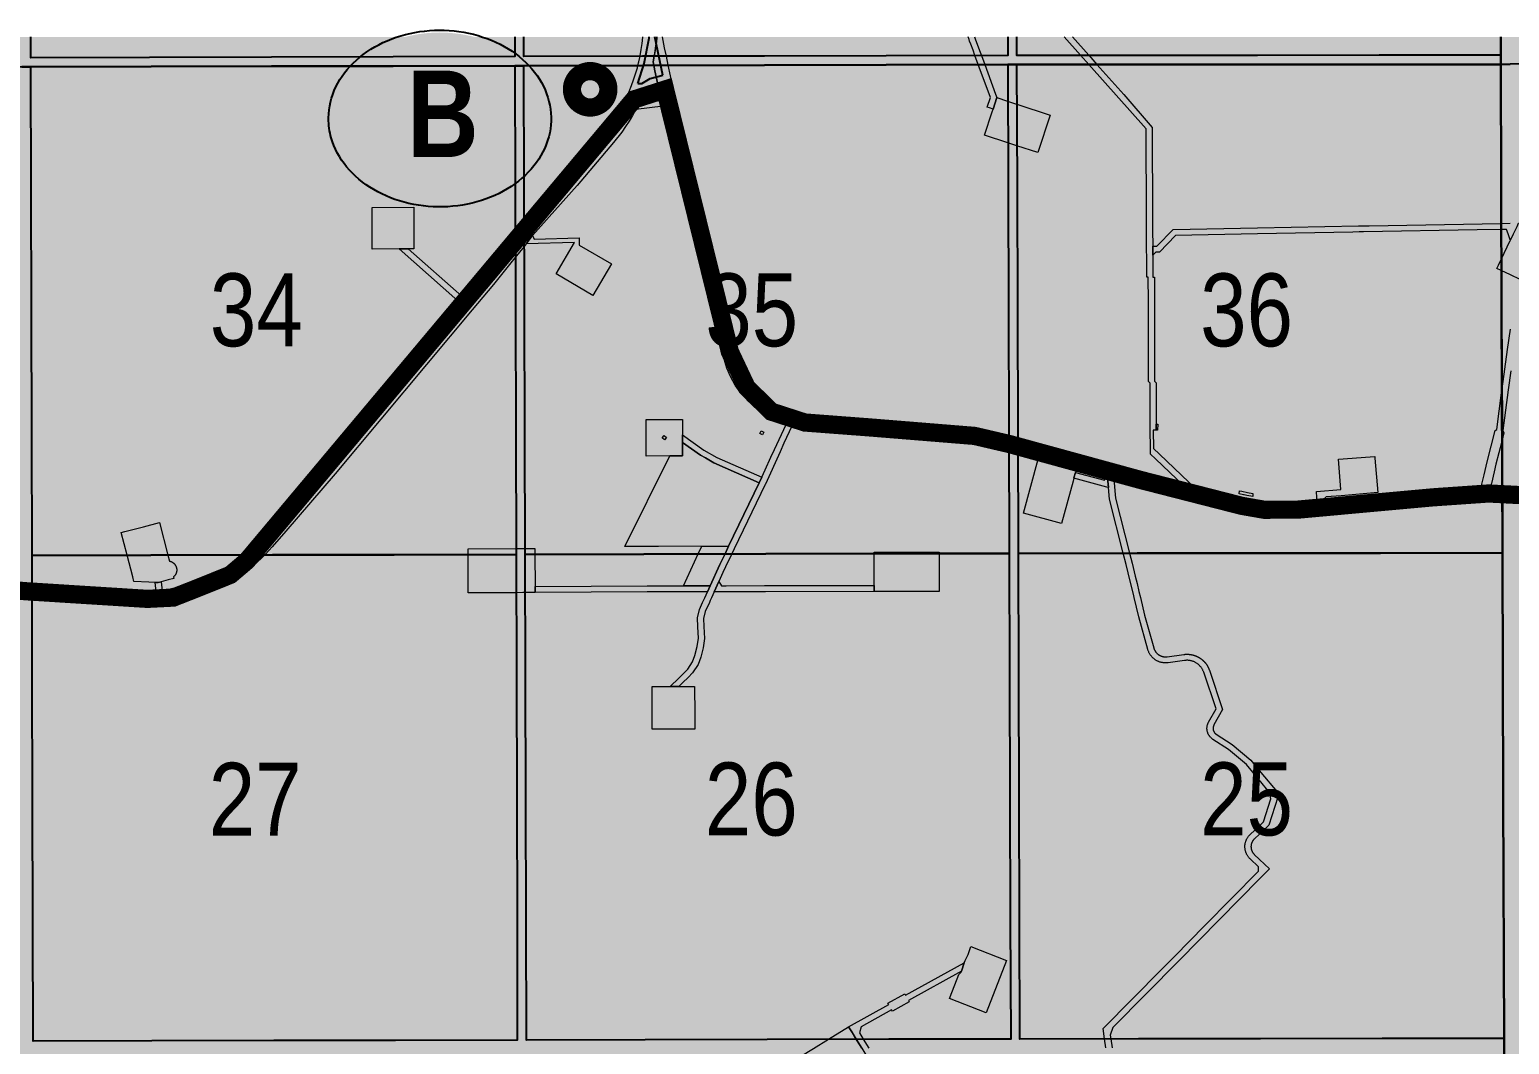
# Model space of a CAD drawing. Extents: x 351064 to 358960, y 6048061 to 6054858.
# Drawn here: x 353249.1 to 353411.6, y 6050973.1 to 6051084.5 of the extents above; entities that cross this region are included whole.
import ezdxf
from ezdxf.enums import TextEntityAlignment as Align

# ---------------------------------------------------------------- set-up
doc = ezdxf.new("R2010")
doc.units = 0
doc.header["$LTSCALE"] = 5
doc.linetypes.add('DASHED2', pattern=[9.525, 6.35, -3.175])
doc.layers.add('AS-ROUTEMAP', color=35, linetype='Continuous', lineweight=0)
for name, color, linetype in [('CG-NOTES', 7, 'Continuous'), ('RoadSeg', 57, 'DASHED2'), ('ROUTE-MAP-ROUTE', 90, 'Continuous'), ('Townships', 57, 'Continuous')]:
    doc.layers.add(name, color=color, linetype=linetype)
doc.layers.add('ROUTE-MAP-BACKGROUND-H', color=7, linetype='Continuous', true_color=0xf0ebff)
doc.layers.add('Sections', color=7, linetype='Continuous', true_color=0xa75418)
doc.styles.add('120', font='ARIALN.TTF', dxfattribs={"height": 13})
doc.styles.add('BOLD', font='ARIALNB.TTF')

# ---------------------------------------------------------------- blocks, each defined once
blk = doc.blocks.new('AA')
at = {"const_width": 4}
blk.add_lwpolyline([(-1, 0, 1), (1, 0, 1)], format="xyb", close=True, dxfattribs=at)
blk.add_circle((0, 0), 2)
blk = doc.blocks.new('Route_Letters')
h = blk.add_hatch(color=255)
h.dxf.hatch_style = 1
edge = h.paths.add_edge_path()
edge.add_ellipse((-0.12, 0.46), major_axis=(-11.97, 0), ratio=0.789318, start_angle=0, end_angle=360)
at = {"color": 5}
blk.add_open_spline([(-12.34, 0.46), (-12.34, -0.25), (-12.24, -0.97), (-11.72, -2.79), (-11.14, -3.88), (-9.56, -5.81), (-8.54, -6.66), (-6.22, -8.02), (-4.9, -8.54), (-2.12, -9.17), (-0.66, -9.3), (2.22, -9.13), (3.64, -8.84), (6.27, -7.89), (7.48, -7.22), (9.54, -5.6), (10.38, -4.64), (11.6, -2.54), (11.97, -1.4), (12.18, 0.91), (12.02, 2.08), (11.2, 4.3), (10.54, 5.35), (8.8, 7.2), (7.72, 7.99), (5.29, 9.24), (3.93, 9.68), (1.11, 10.18), (-0.35, 10.23), (-3.22, 9.91), (-4.61, 9.55), (-7.16, 8.47), (-8.32, 7.75), (-10.24, 6.02), (-11, 5.02), (-12.05, 2.86), (-12.32, 1.7), (-12.34, 0.52), (-12.34, 0.49), (-12.34, 0.46)], degree=3, knots=[0, 0, 0, 0, 0.219529, 0.219529, 0.575727, 0.575727, 0.931924, 0.931924, 1.288121, 1.288121, 1.644318, 1.644318, 2.000515, 2.000515, 2.356712, 2.356712, 2.712909, 2.712909, 3.069107, 3.069107, 3.425304, 3.425304, 3.781501, 3.781501, 4.137698, 4.137698, 4.493895, 4.493895, 4.850092, 4.850092, 5.20629, 5.20629, 5.562487, 5.562487, 5.918684, 5.918684, 6.274881, 6.274881, 6.283185, 6.283185, 6.283185, 6.283185], dxfattribs=at)
at = {"color": 14, "style": 'BOLD'}
blk.add_attdef('A', text='', height=9.5, dxfattribs=at).set_placement((0.22, 0.98), align=Align.MIDDLE)

msp = doc.modelspace()

# ---------------------------------------------------------------- hatches: boundary and pattern name
at = {"layer": 'ROUTE-MAP-BACKGROUND-H'}
h = msp.add_hatch(color=256, dxfattribs=at)
h.dxf.hatch_style = 1
h.paths.add_polyline_path([(352109.337, 6051083.716), (353736.796, 6051083.637), (353740.383, 6050432.833), (352105.91, 6050432.833)])

# ---------------------------------------------------------------- linework, layer by layer
at = {"layer": 'AS-ROUTEMAP', "flags": 128}
for points in [[(353248.385, 6051023.638), (353249.39, 6051023.577), (353259.757, 6051022.947), (353263.027, 6051022.8), (353263.368, 6051022.785), (353263.69, 6051022.867), (353267.201, 6051023.751), (353268.586, 6051024.3), (353269.05, 6051024.485), (353269.297, 6051024.582), (353269.808, 6051024.84), (353270.309, 6051025.115), (353270.801, 6051025.408), (353271.282, 6051025.717), (353271.752, 6051026.044), (353272.21, 6051026.386), (353272.656, 6051026.744), (353272.748, 6051026.824), (353273.089, 6051027.118), (353273.509, 6051027.507), (353274.307, 6051028.326), (353274.833, 6051028.93), (353275.774, 6051030.034), (353283.455, 6051039.034), (353295.742, 6051053.687), (353296.407, 6051054.482), (353296.793, 6051054.941), (353296.836, 6051054.992), (353298.891, 6051057.438), (353300.248, 6051059.07), (353300.454, 6051059.332), (353300.764, 6051059.725), (353302.032, 6051061.333), (353302.217, 6051061.572), (353302.426, 6051061.841), (353303.428, 6051063.132), (353303.678, 6051063.454), (353308.092, 6051068.355), (353312.08, 6051073.04), (353312.51, 6051073.573), (353312.92, 6051074.121), (353313.31, 6051074.684), (353313.68, 6051075.26), (353314.03, 6051075.848), (353314.358, 6051076.449), (353314.665, 6051077.061), (353314.949, 6051077.684), (353315.212, 6051078.316), (353315.451, 6051078.957), (353315.668, 6051079.607), (353315.862, 6051080.263), (353315.934, 6051080.546), (353316.032, 6051080.927), (353316.168, 6051081.552), (353316.178, 6051081.595), (353316.3, 6051082.269), (353316.399, 6051082.946), (353316.473, 6051083.627), (353316.475, 6051083.657)], [(353318.002, 6051083.657), (353317.987, 6051083.487), (353317.962, 6051083.198), (353317.958, 6051083.164), (353317.954, 6051083.13), (353317.902, 6051082.714), (353317.867, 6051082.435), (353317.86, 6051082.391), (353317.708, 6051081.555), (353317.594, 6051080.924), (353317.67, 6051080.55), (353317.792, 6051079.948), (353318.003, 6051078.957), (353318.704, 6051076.077), (353315.681, 6051075.691), (353315.33, 6051075.052), (353314.956, 6051074.426), (353314.561, 6051073.813), (353314.145, 6051073.215), (353313.25, 6051072.063), (353309.24, 6051067.359), (353304.363, 6051061.853), (353304.188, 6051061.63), (353304.001, 6051061.391), (353303.654, 6051060.947), (353303.435, 6051060.675), (353302.432, 6051059.427), (353300.072, 6051056.489), (353297.733, 6051053.692), (353282.689, 6051035.706), (353277.262, 6051029.423), (353275.78, 6051027.707), (353275.463, 6051027.34), (353275.037, 6051026.882), (353274.983, 6051026.829), (353274.595, 6051026.441), (353274.138, 6051026.015), (353273.666, 6051025.606), (353273.18, 6051025.214), (353272.68, 6051024.839), (353272.167, 6051024.483), (353271.642, 6051024.145), (353271.105, 6051023.825), (353269.999, 6051023.245), (353269.611, 6051023.073), (353269.154, 6051022.871)], [(353411.648, 6051032.732), (353410.771, 6051032.753), (353409.454, 6051032.784), (353404.714, 6051032.493), (353397.294, 6051031.806), (353387.743, 6051031.033), (353385.852, 6051030.973), (353384.083, 6051031.074), (353384.044, 6051031.08), (353382.463, 6051031.316), (353382.442, 6051031.319), (353381.961, 6051031.44), (353376.574, 6051032.8), (353371.333, 6051034.221), (353370.313, 6051034.497), (353369.423, 6051034.738), (353368.153, 6051035.082), (353367.637, 6051035.222), (353367.463, 6051035.269), (353367.292, 6051035.315), (353367.246, 6051035.328), (353364.041, 6051036.195), (353363.92, 6051036.228), (353360.891, 6051037.048), (353359.858, 6051037.319), (353357.627, 6051037.905), (353356.62, 6051038.169), (353355.906, 6051038.357), (353353.591, 6051038.854), (353351.71, 6051039.124), (353334.898, 6051040.526), (353333.759, 6051040.729), (353333.267, 6051040.817), (353333.137, 6051040.84), (353332.824, 6051040.938), (353332.182, 6051041.139), (353331.88, 6051041.233), (353330.58, 6051041.83), (353329.878, 6051042.265), (353329.433, 6051042.54), (353328.703, 6051043.14), (353328.039, 6051043.686), (353327.153, 6051044.666), (353326.596, 6051045.45), (353326.078, 6051046.397), (353325.703, 6051047.305), (353325.236, 6051048.817), (353324.044, 6051053.75), (353322.169, 6051061.51), (353322.087, 6051061.848), (353322.05, 6051062.008), (353320.878, 6051067.019), (353319.746, 6051071.725), (353318.704, 6051076.077), (353318.003, 6051078.957), (353317.792, 6051079.948), (353317.67, 6051080.55), (353317.594, 6051080.924), (353317.721, 6051081.556), (353317.741, 6051081.655), (353317.86, 6051082.391), (353317.867, 6051082.434), (353317.902, 6051082.714), (353317.954, 6051083.13), (353317.958, 6051083.164), (353317.962, 6051083.198), (353317.987, 6051083.487), (353318.002, 6051083.657)], [(353318.572, 6051083.657), (353318.825, 6051082.445), (353319.011, 6051081.558), (353319.222, 6051080.553), (353319.467, 6051079.388), (353321.227, 6051072.082), (353322.36, 6051067.37), (353323.569, 6051062.201), (353323.609, 6051062.036), (353323.73, 6051061.537), (353325.611, 6051053.754), (353326.707, 6051049.217), (353327.145, 6051047.802), (353327.452, 6051047.061), (353327.891, 6051046.271), (353328.348, 6051045.616), (353329.094, 6051044.792), (353329.872, 6051044.151), (353330.321, 6051043.782), (353331.302, 6051043.176), (353332.428, 6051042.658), (353333.5, 6051042.323), (353333.534, 6051042.317), (353334.026, 6051042.229), (353335.095, 6051042.039), (353351.881, 6051040.638), (353353.859, 6051040.355), (353356.259, 6051039.839), (353356.616, 6051039.746), (353357.622, 6051039.482), (353361.284, 6051038.52), (353367.123, 6051036.938), (353367.814, 6051036.751), (353370.521, 6051036.02), (353371.411, 6051035.779), (353371.734, 6051035.692), (353375.58, 6051034.659), (353375.722, 6051034.621), (353375.929, 6051034.565), (353376.253, 6051034.478), (353376.391, 6051034.441), (353376.916, 6051034.306), (353381.934, 6051033.017), (353382.436, 6051032.888), (353382.663, 6051032.83), (353383.396, 6051032.718), (353384.039, 6051032.621), (353384.24, 6051032.592), (353384.386, 6051032.583)], [(353355.322, 6051077.007), (353354.904, 6051075.741), (353354.524, 6051075.867), (353354.271, 6051075.95), (353354.616, 6051076.996), (353353.283, 6051080.631), (353352.915, 6051081.635), (353352.712, 6051082.189), (353352.466, 6051082.862), (353352.342, 6051083.198), (353352.281, 6051083.366), (353352.174, 6051083.655)], [(353352.884, 6051083.655), (353352.997, 6051083.349), (353353.181, 6051082.845), (353353.428, 6051082.172), (353353.624, 6051081.637), (353353.993, 6051080.632), (353355.184, 6051077.383), (353355.322, 6051077.007)], [(353372.44, 6051059.698), (353372.45, 6051057.3), (353372.616, 6051057.301), (353372.626, 6051053.834), (353372.644, 6051047.769), (353372.646, 6051047.103), (353372.648, 6051046.437), (353372.649, 6051045.937), (353372.65, 6051045.878), (353372.817, 6051045.71), (353372.817, 6051045.337), (353372.816, 6051044.63), (353372.815, 6051043.688), (353372.814, 6051042.747), (353372.812, 6051041.174), (353372.811, 6051040.841), (353372.811, 6051040.508), (353372.483, 6051040.502), (353372.515, 6051038.501), (353373.192, 6051037.856), (353376.413, 6051034.786), (353376.916, 6051034.306), (353376.391, 6051034.441), (353376.253, 6051034.478), (353375.929, 6051034.565), (353375.722, 6051034.621), (353375.58, 6051034.659), (353375.076, 6051035.139), (353372.757, 6051037.349), (353372.192, 6051037.888), (353372.19, 6051037.968), (353372.184, 6051038.356), (353372.145, 6051040.74), (353372.148, 6051043.324), (353372.148, 6051043.358), (353372.148, 6051043.413), (353372.149, 6051044.354), (353372.151, 6051045.296), (353372.151, 6051045.67), (353371.983, 6051045.838), (353371.983, 6051045.934), (353371.982, 6051046.434), (353371.98, 6051047.101), (353371.978, 6051047.767), (353371.963, 6051053.834), (353371.961, 6051054.608), (353371.95, 6051057.298), (353371.783, 6051057.297), (353371.762, 6051062.487), (353371.76, 6051062.987), (353371.757, 6051063.653), (353371.716, 6051073.56), (353365.412, 6051080.643), (353364.518, 6051081.648), (353362.732, 6051083.655)], [(353363.624, 6051083.655), (353365.41, 6051081.649), (353366.304, 6051080.644), (353369.251, 6051077.333), (353372.382, 6051073.723), (353372.423, 6051063.665), (353372.426, 6051062.999), (353372.428, 6051062.499), (353372.436, 6051060.695), (353372.439, 6051060.029), (353372.44, 6051059.698)], [(353411.683, 6051061.408), (353411.458, 6051062.039), (353411.281, 6051062.533), (353410.674, 6051062.521), (353408.04, 6051062.472), (353395.589, 6051062.264), (353395.486, 6051062.262), (353395.089, 6051062.255), (353394.39, 6051062.242), (353383.948, 6051062.046), (353374.955, 6051061.877), (353373.178, 6051060.032), (353372.77, 6051060.03), (353372.44, 6051059.698), (353372.439, 6051060.029), (353372.436, 6051060.695), (353372.894, 6051060.697), (353374.669, 6051062.541), (353383.946, 6051062.714), (353395.034, 6051062.921), (353395.535, 6051062.931), (353396.204, 6051062.942), (353410.672, 6051063.191), (353411.677, 6051063.208)], [(353411.73, 6051047.028), (353411.445, 6051044.933), (353410.865, 6051040.472), (353410.993, 6051040.228), (353410.75, 6051039.273), (353410.113, 6051036.779), (353409.919, 6051035.945), (353409.614, 6051034.638), (353409.598, 6051034.57), (353409.537, 6051034.307), (353408.499, 6051034.245), (353408.579, 6051034.591), (353408.811, 6051035.59), (353409.143, 6051037.021), (353410.025, 6051040.475), (353410.206, 6051040.575), (353410.732, 6051044.619), (353410.785, 6051045.029), (353411.375, 6051049.363), (353411.715, 6051051.6)], [(353367.304, 6050972.718), (353367.157, 6050973.723), (353366.992, 6050974.85), (353373.445, 6050981.346), (353374.871, 6050982.781), (353378.138, 6050986.095), (353384.063, 6050992.103), (353384.057, 6050992.583), (353383.123, 6050993.468), (353383.077, 6050993.514), (353383.033, 6050993.561), (353382.991, 6050993.609), (353382.95, 6050993.659), (353382.911, 6050993.711), (353382.874, 6050993.764), (353382.838, 6050993.818), (353382.805, 6050993.873), (353382.774, 6050993.929), (353382.744, 6050993.987), (353382.717, 6050994.045), (353382.692, 6050994.104), (353382.668, 6050994.165), (353382.647, 6050994.226), (353382.628, 6050994.287), (353382.612, 6050994.35), (353382.597, 6050994.412), (353382.585, 6050994.476), (353382.574, 6050994.54), (353382.567, 6050994.604), (353382.561, 6050994.668), (353382.557, 6050994.732), (353382.556, 6050994.797), (353382.557, 6050994.861), (353382.561, 6050994.926), (353382.566, 6050994.99), (353382.574, 6050995.054), (353382.584, 6050995.118), (353382.597, 6050995.181), (353382.611, 6050995.244), (353382.628, 6050995.306), (353382.647, 6050995.368), (353382.668, 6050995.429), (353382.691, 6050995.489), (353382.716, 6050995.549), (353382.744, 6050995.607), (353382.773, 6050995.665), (353382.804, 6050995.721), (353382.838, 6050995.776), (353382.873, 6050995.83), (353382.91, 6050995.883), (353382.949, 6050995.935), (353382.99, 6050995.985), (353383.032, 6050996.033), (353383.122, 6050996.126), (353384.149, 6050997.1), (353384.584, 6050997.514), (353385.406, 6051000.053), (353385.374, 6051000.219), (353385.273, 6051000.746), (353384.134, 6051002.115), (353382.725, 6051003.808), (353380.755, 6051005.478), (353379.048, 6051006.572), (353379.007, 6051006.599), (353378.966, 6051006.629), (353378.926, 6051006.66), (353378.887, 6051006.692), (353378.849, 6051006.725), (353378.813, 6051006.76), (353378.778, 6051006.796), (353378.744, 6051006.834), (353378.711, 6051006.872), (353378.68, 6051006.912), (353378.651, 6051006.952), (353378.622, 6051006.994), (353378.595, 6051007.037), (353378.57, 6051007.08), (353378.546, 6051007.125), (353378.524, 6051007.17), (353378.504, 6051007.216), (353378.485, 6051007.263), (353378.468, 6051007.31), (353378.452, 6051007.358), (353378.438, 6051007.407), (353378.426, 6051007.456), (353378.416, 6051007.505), (353378.407, 6051007.555), (353378.4, 6051007.604), (353378.395, 6051007.655), (353378.391, 6051007.705), (353378.39, 6051007.755), (353378.39, 6051007.806), (353378.392, 6051007.856), (353378.395, 6051007.906), (353378.401, 6051007.956), (353378.408, 6051008.006), (353378.417, 6051008.056), (353378.428, 6051008.105), (353378.44, 6051008.154), (353378.454, 6051008.202), (353378.47, 6051008.25), (353378.488, 6051008.297), (353378.507, 6051008.344), (353378.528, 6051008.39), (353378.574, 6051008.479), (353379.384, 6051009.915), (353378.029, 6051013.939), (353378.006, 6051014.003), (353377.98, 6051014.067), (353377.953, 6051014.129), (353377.923, 6051014.191), (353377.891, 6051014.252), (353377.857, 6051014.311), (353377.821, 6051014.369), (353377.783, 6051014.426), (353377.743, 6051014.481), (353377.701, 6051014.535), (353377.657, 6051014.587), (353377.612, 6051014.638), (353377.564, 6051014.687), (353377.515, 6051014.735), (353377.464, 6051014.78), (353377.411, 6051014.824), (353377.357, 6051014.866), (353377.302, 6051014.906), (353377.245, 6051014.944), (353377.187, 6051014.98), (353377.128, 6051015.014), (353377.067, 6051015.046), (353377.005, 6051015.075), (353376.943, 6051015.103), (353376.879, 6051015.128), (353376.815, 6051015.151), (353376.75, 6051015.171), (353376.684, 6051015.189), (353376.617, 6051015.205), (353376.55, 6051015.219), (353376.483, 6051015.23), (353376.415, 6051015.239), (353376.347, 6051015.245), (353376.279, 6051015.249), (353376.21, 6051015.25), (353376.142, 6051015.249), (353376.074, 6051015.246), (353375.938, 6051015.232), (353374.131, 6051014.98), (353374.061, 6051014.972), (353373.99, 6051014.966), (353373.919, 6051014.962), (353373.848, 6051014.961), (353373.777, 6051014.962), (353373.707, 6051014.966), (353373.636, 6051014.973), (353373.566, 6051014.981), (353373.495, 6051014.993), (353373.426, 6051015.006), (353373.357, 6051015.023), (353373.288, 6051015.041), (353373.22, 6051015.062), (353373.153, 6051015.085), (353373.087, 6051015.111), (353373.022, 6051015.139), (353372.958, 6051015.169), (353372.895, 6051015.202), (353372.833, 6051015.236), (353372.772, 6051015.273), (353372.713, 6051015.312), (353372.655, 6051015.353), (353372.598, 6051015.396), (353372.543, 6051015.441), (353372.49, 6051015.488), (353372.438, 6051015.537), (353372.388, 6051015.587), (353372.34, 6051015.639), (353372.294, 6051015.693), (353372.25, 6051015.748), (353372.207, 6051015.805), (353372.167, 6051015.864), (353372.129, 6051015.924), (353372.093, 6051015.985), (353372.059, 6051016.047), (353372.027, 6051016.11), (353371.997, 6051016.175), (353371.97, 6051016.24), (353371.945, 6051016.307), (353371.902, 6051016.442), (353370.9, 6051020.037), (353370.398, 6051022.128), (353370.355, 6051022.308), (353370.237, 6051022.794), (353369.959, 6051023.946), (353369.526, 6051025.758), (353369.206, 6051027.018), (353367.707, 6051032.921), (353367.574, 6051034.204), (353367.5, 6051034.913), (353367.463, 6051035.269), (353367.637, 6051035.222), (353368.153, 6051035.082), (353368.19, 6051034.727), (353368.322, 6051033.453), (353368.365, 6051033.038), (353369.893, 6051027.019), (353370.173, 6051025.917), (353370.521, 6051024.47), (353370.715, 6051023.66), (353370.921, 6051022.797), (353371.083, 6051022.131), (353371.545, 6051020.204), (353372.545, 6051016.619), (353372.553, 6051016.593), (353372.559, 6051016.573), (353372.568, 6051016.548), (353372.575, 6051016.529), (353372.584, 6051016.504), (353372.591, 6051016.484), (353372.601, 6051016.46), (353372.609, 6051016.44), (353372.619, 6051016.416), (353372.629, 6051016.397), (353372.641, 6051016.374), (353372.651, 6051016.355), (353372.663, 6051016.332), (353372.673, 6051016.313), (353372.686, 6051016.291), (353372.698, 6051016.272), (353372.711, 6051016.251), (353372.723, 6051016.231), (353372.737, 6051016.211), (353372.75, 6051016.193), (353372.765, 6051016.173), (353372.779, 6051016.156), (353372.794, 6051016.136), (353372.808, 6051016.119), (353372.824, 6051016.099), (353372.839, 6051016.082), (353372.856, 6051016.062), (353372.871, 6051016.047), (353372.888, 6051016.03), (353372.905, 6051016.014), (353372.922, 6051015.997), (353372.939, 6051015.982), (353372.957, 6051015.965), (353372.975, 6051015.95), (353372.993, 6051015.934), (353373.013, 6051015.918), (353373.03, 6051015.905), (353373.049, 6051015.891), (353373.069, 6051015.877), (353373.088, 6051015.864), (353373.108, 6051015.851), (353373.128, 6051015.838), (353373.148, 6051015.826), (353373.168, 6051015.813), (353373.189, 6051015.801), (353373.208, 6051015.79), (353373.225, 6051015.782), (353373.236, 6051015.776), (353373.25, 6051015.769), (353373.267, 6051015.761), (353373.278, 6051015.756), (353373.293, 6051015.749), (353373.31, 6051015.741), (353373.321, 6051015.737), (353373.337, 6051015.73), (353373.354, 6051015.723), (353373.365, 6051015.719), (353373.381, 6051015.712), (353373.398, 6051015.706), (353373.41, 6051015.702), (353373.425, 6051015.697), (353373.443, 6051015.691), (353373.455, 6051015.688), (353373.471, 6051015.683), (353373.489, 6051015.678), (353373.5, 6051015.675), (353373.516, 6051015.671), (353373.534, 6051015.666), (353373.546, 6051015.663), (353373.563, 6051015.659), (353373.581, 6051015.655), (353373.592, 6051015.653), (353373.609, 6051015.65), (353373.627, 6051015.647), (353373.639, 6051015.645), (353373.656, 6051015.643), (353373.674, 6051015.64), (353373.686, 6051015.639), (353373.703, 6051015.637), (353373.721, 6051015.635), (353373.733, 6051015.634), (353373.744, 6051015.633), (353373.755, 6051015.632), (353373.768, 6051015.631), (353373.78, 6051015.63), (353373.792, 6051015.629), (353373.803, 6051015.629), (353373.822, 6051015.628), (353373.822, 6051015.628), (353373.839, 6051015.628), (353373.85, 6051015.628), (353373.863, 6051015.628), (353373.874, 6051015.629), (353373.886, 6051015.629), (353373.898, 6051015.629), (353373.91, 6051015.63), (353373.922, 6051015.631), (353373.934, 6051015.631), (353373.945, 6051015.632), (353373.957, 6051015.633), (353373.969, 6051015.634), (353373.981, 6051015.635), (353373.992, 6051015.636), (353374.004, 6051015.637), (353374.016, 6051015.638), (353374.028, 6051015.639), (353374.04, 6051015.64), (353375.846, 6051015.892), (353375.868, 6051015.894), (353375.89, 6051015.897), (353375.913, 6051015.899), (353375.936, 6051015.902), (353375.958, 6051015.903), (353375.98, 6051015.905), (353376.003, 6051015.907), (353376.027, 6051015.909), (353376.048, 6051015.91), (353376.07, 6051015.912), (353376.093, 6051015.913), (353376.118, 6051015.914), (353376.138, 6051015.915), (353376.161, 6051015.915), (353376.183, 6051015.916), (353376.208, 6051015.917), (353376.228, 6051015.916), (353376.251, 6051015.915), (353376.273, 6051015.915), (353376.3, 6051015.914), (353376.318, 6051015.913), (353376.341, 6051015.911), (353376.364, 6051015.91), (353376.391, 6051015.908), (353376.409, 6051015.907), (353376.431, 6051015.905), (353376.454, 6051015.903), (353376.476, 6051015.901), (353376.493, 6051015.899), (353376.521, 6051015.896), (353376.543, 6051015.894), (353376.564, 6051015.891), (353376.584, 6051015.888), (353376.61, 6051015.884), (353376.632, 6051015.88), (353376.655, 6051015.876), (353376.673, 6051015.872), (353376.699, 6051015.867), (353376.721, 6051015.863), (353376.743, 6051015.858), (353376.763, 6051015.854), (353376.787, 6051015.848), (353376.809, 6051015.843), (353376.831, 6051015.838), (353376.851, 6051015.833), (353376.875, 6051015.827), (353376.897, 6051015.822), (353376.917, 6051015.816), (353376.939, 6051015.81), (353376.962, 6051015.802), (353376.983, 6051015.795), (353377.005, 6051015.788), (353377.026, 6051015.781), (353377.047, 6051015.774), (353377.069, 6051015.766), (353377.09, 6051015.759), (353377.112, 6051015.751), (353377.132, 6051015.743), (353377.153, 6051015.735), (353377.174, 6051015.727), (353377.197, 6051015.718), (353377.216, 6051015.71), (353377.237, 6051015.701), (353377.256, 6051015.693), (353377.28, 6051015.682), (353377.299, 6051015.673), (353377.319, 6051015.663), (353377.339, 6051015.653), (353377.363, 6051015.642), (353377.38, 6051015.633), (353377.4, 6051015.622), (353377.42, 6051015.612), (353377.443, 6051015.6), (353377.459, 6051015.59), (353377.479, 6051015.58), (353377.499, 6051015.569), (353377.523, 6051015.555), (353377.538, 6051015.546), (353377.557, 6051015.535), (353377.574, 6051015.525), (353377.595, 6051015.511), (353377.61, 6051015.501), (353377.633, 6051015.485), (353377.652, 6051015.473), (353377.67, 6051015.46), (353377.685, 6051015.45), (353377.707, 6051015.434), (353377.726, 6051015.421), (353377.744, 6051015.407), (353377.759, 6051015.396), (353377.78, 6051015.381), (353377.798, 6051015.367), (353377.816, 6051015.353), (353377.831, 6051015.341), (353377.853, 6051015.324), (353377.868, 6051015.311), (353377.885, 6051015.296), (353377.901, 6051015.282), (353377.919, 6051015.266), (353377.936, 6051015.251), (353377.953, 6051015.235), (353377.969, 6051015.221), (353377.986, 6051015.204), (353378.002, 6051015.189), (353378.018, 6051015.173), (353378.034, 6051015.158), (353378.05, 6051015.142), (353378.066, 6051015.126), (353378.082, 6051015.11), (353378.098, 6051015.093), (353378.114, 6051015.076), (353378.128, 6051015.06), (353378.143, 6051015.043), (353378.159, 6051015.025), (353378.172, 6051015.009), (353378.187, 6051014.991), (353378.201, 6051014.974), (353378.217, 6051014.954), (353378.23, 6051014.939), (353378.244, 6051014.921), (353378.257, 6051014.903), (353378.273, 6051014.883), (353378.285, 6051014.868), (353378.298, 6051014.85), (353378.312, 6051014.831), (353378.327, 6051014.81), (353378.339, 6051014.794), (353378.35, 6051014.776), (353378.363, 6051014.757), (353378.378, 6051014.734), (353378.387, 6051014.719), (353378.399, 6051014.7), (353378.411, 6051014.68), (353378.423, 6051014.661), (353378.432, 6051014.646), (353378.446, 6051014.622), (353378.457, 6051014.603), (353378.468, 6051014.583), (353378.477, 6051014.567), (353378.49, 6051014.544), (353378.5, 6051014.524), (353378.511, 6051014.504), (353378.521, 6051014.487), (353378.531, 6051014.464), (353378.541, 6051014.443), (353378.55, 6051014.423), (353378.559, 6051014.405), (353378.569, 6051014.381), (353378.578, 6051014.361), (353378.586, 6051014.34), (353378.595, 6051014.321), (353378.604, 6051014.298), (353378.612, 6051014.277), (353378.62, 6051014.256), (353378.628, 6051014.235), (353378.636, 6051014.214), (353378.644, 6051014.193), (353378.652, 6051014.172), (353378.66, 6051014.152), (353380.11, 6051009.847), (353379.153, 6051008.15), (353379.142, 6051008.128), (353379.131, 6051008.106), (353379.12, 6051008.081), (353379.109, 6051008.056), (353379.1, 6051008.032), (353379.09, 6051008), (353379.083, 6051007.976), (353379.077, 6051007.953), (353379.072, 6051007.928), (353379.067, 6051007.904), (353379.063, 6051007.875), (353379.06, 6051007.847), (353379.058, 6051007.817), (353379.056, 6051007.787), (353379.057, 6051007.762), (353379.058, 6051007.735), (353379.06, 6051007.709), (353379.062, 6051007.683), (353379.066, 6051007.656), (353379.07, 6051007.632), (353379.076, 6051007.607), (353379.082, 6051007.581), (353379.09, 6051007.554), (353379.097, 6051007.529), (353379.105, 6051007.507), (353379.116, 6051007.482), (353379.127, 6051007.457), (353379.142, 6051007.425), (353379.152, 6051007.405), (353379.166, 6051007.383), (353379.179, 6051007.362), (353379.194, 6051007.339), (353379.21, 6051007.317), (353379.219, 6051007.304), (353379.229, 6051007.292), (353379.247, 6051007.272), (353379.263, 6051007.254), (353379.28, 6051007.237), (353379.301, 6051007.215), (353379.319, 6051007.199), (353379.34, 6051007.183), (353379.361, 6051007.166), (353379.378, 6051007.154), (353379.389, 6051007.146), (353379.406, 6051007.134), (353381.152, 6051006.016), (353383.2, 6051004.279), (353384.13, 6051003.161), (353386.277, 6051000.58), (353386.161, 6051000.22), (353385.166, 6050997.147), (353384.152, 6050996.184), (353383.595, 6050995.656), (353383.578, 6050995.639), (353383.565, 6050995.626), (353383.549, 6050995.609), (353383.537, 6050995.596), (353383.522, 6050995.579), (353383.509, 6050995.565), (353383.495, 6050995.549), (353383.483, 6050995.534), (353383.471, 6050995.52), (353383.46, 6050995.506), (353383.451, 6050995.492), (353383.436, 6050995.472), (353383.427, 6050995.459), (353383.413, 6050995.437), (353383.405, 6050995.424), (353383.394, 6050995.407), (353383.386, 6050995.394), (353383.373, 6050995.372), (353383.365, 6050995.358), (353383.354, 6050995.336), (353383.347, 6050995.322), (353383.336, 6050995.299), (353383.329, 6050995.284), (353383.319, 6050995.262), (353383.313, 6050995.247), (353383.304, 6050995.224), (353383.297, 6050995.208), (353383.287, 6050995.18), (353383.277, 6050995.147), (353383.272, 6050995.13), (353383.265, 6050995.108), (353383.261, 6050995.09), (353383.255, 6050995.068), (353383.251, 6050995.05), (353383.246, 6050995.029), (353383.242, 6050995.01), (353383.239, 6050994.99), (353383.236, 6050994.97), (353383.233, 6050994.948), (353383.231, 6050994.929), (353383.229, 6050994.907), (353383.227, 6050994.888), (353383.226, 6050994.867), (353383.224, 6050994.847), (353383.224, 6050994.826), (353383.223, 6050994.803), (353383.224, 6050994.766), (353383.225, 6050994.744), (353383.226, 6050994.723), (353383.228, 6050994.704), (353383.229, 6050994.682), (353383.231, 6050994.663), (353383.234, 6050994.641), (353383.238, 6050994.614), (353383.243, 6050994.582), (353383.248, 6050994.56), (353383.252, 6050994.542), (353383.257, 6050994.52), (353383.261, 6050994.503), (353383.267, 6050994.48), (353383.272, 6050994.463), (353383.282, 6050994.43), (353383.292, 6050994.402), (353383.298, 6050994.386), (353383.307, 6050994.363), (353383.313, 6050994.348), (353383.323, 6050994.325), (353383.329, 6050994.31), (353383.34, 6050994.288), (353383.347, 6050994.273), (353383.357, 6050994.251), (353383.365, 6050994.237), (353383.382, 6050994.208), (353383.396, 6050994.184), (353383.405, 6050994.171), (353383.418, 6050994.15), (353383.427, 6050994.136), (353383.441, 6050994.116), (353383.451, 6050994.102), (353383.463, 6050994.085), (353383.476, 6050994.07), (353383.491, 6050994.051), (353383.502, 6050994.038), (353383.518, 6050994.02), (353383.529, 6050994.007), (353383.545, 6050993.99), (353383.559, 6050993.975), (353383.574, 6050993.96), (353383.584, 6050993.949), (353384.161, 6050993.403), (353385.257, 6050992.365), (353384.167, 6050991.26), (353375.345, 6050982.312), (353368.052, 6050974.971), (353367.772, 6050974.122), (353367.83, 6050973.724), (353367.978, 6050972.718)], [(353384.386, 6051032.583), (353385.872, 6051032.499), (353387.657, 6051032.554), (353390.494, 6051032.777), (353391.147, 6051032.83), (353397.161, 6051033.324), (353397.174, 6051033.325), (353404.597, 6051034.013), (353408.499, 6051034.245), (353409.537, 6051034.307), (353410.766, 6051034.278), (353411.771, 6051034.254)], [(353269.154, 6051022.871), (353267.96, 6051022.384), (353263.528, 6051021.253), (353262.212, 6051021.317), (353259.75, 6051021.437), (353255.026, 6051021.743), (353249.394, 6051022.06), (353248.388, 6051022.116)], [(353340.502, 6050972.672), (353340.009, 6050973.473), (353339.884, 6050973.676), (353339.661, 6050974.039), (353339.647, 6050974.061), (353339.398, 6050974.466), (353339.048, 6050975.034), (353343.457, 6050977.477), (353343.377, 6050977.623), (353345.232, 6050978.651), (353345.313, 6050978.505), (353351.737, 6050982.064), (353351.726, 6050982.044), (353351.441, 6050981.138), (353351.441, 6050981.138), (353345.636, 6050977.922), (353345.717, 6050977.777), (353343.861, 6050976.749), (353343.78, 6050976.894), (353340.419, 6050975.032), (353340.243, 6050974.364), (353340.666, 6050973.678), (353341.284, 6050972.674)]]:
    msp.add_lwpolyline(points, dxfattribs=at)
for points in [[(353361.175, 6051075.073), (353359.816, 6051070.96), (353357.528, 6051071.716), (353356.522, 6051072.049), (353353.963, 6051072.894), (353354.799, 6051075.425), (353354.904, 6051075.741), (353355.322, 6051077.007), (353356.509, 6051076.615), (353357.055, 6051076.434), (353357.372, 6051076.33), (353357.515, 6051076.282), (353361.175, 6051075.073)], [(353291.325, 6051060.524), (353291.325, 6051060.391), (353290.973, 6051060.39), (353290.72, 6051060.39), (353290.679, 6051060.389), (353289.706, 6051060.387), (353286.759, 6051060.381), (353286.749, 6051064.948), (353291.316, 6051064.958), (353291.325, 6051060.524)], [(353415.316, 6051058.209), (353413.824, 6051056.528), (353411.696, 6051057.55), (353410.689, 6051058.033), (353410.22, 6051058.258), (353410.393, 6051058.619), (353410.685, 6051059.227), (353411.683, 6051061.308), (353411.702, 6051061.347), (353412.039, 6051062.049), (353412.28, 6051062.552), (353412.428, 6051062.859), (353412.603, 6051063.224), (353412.818, 6051063.228), (353413.485, 6051063.239), (353417.273, 6051063.305), (353415.316, 6051058.209)], [(353304.472, 6051061.638), (353304.555, 6051061.474), (353309.462, 6051061.619), (353309.463, 6051061.552), (353309.471, 6051061.285), (353309.485, 6051060.807), (353313.008, 6051058.753), (353310.992, 6051055.298), (353306.961, 6051057.649), (353308.976, 6051061.104), (353303.654, 6051060.947), (353304.001, 6051061.391), (353304.188, 6051061.63), (353304.363, 6051061.853), (353304.472, 6051061.638)], [(353296.836, 6051054.992), (353296.407, 6051054.482), (353296.16, 6051054.7), (353289.706, 6051060.387), (353290.679, 6051060.389), (353290.72, 6051060.39), (353296.588, 6051055.211), (353296.836, 6051054.992)], [(353319.438, 6051037.677), (353316.839, 6051037.669), (353316.827, 6051041.668), (353320.826, 6051041.68), (353320.831, 6051039.979), (353320.832, 6051039.569), (353320.834, 6051039.16), (353320.838, 6051037.681), (353319.438, 6051037.677)], [(353320.414, 6051012.368), (353319.449, 6051012.365), (353320.402, 6051013.28), (353320.964, 6051013.821), (353321.405, 6051014.285), (353321.928, 6051015.09), (353322.19, 6051015.786), (353322.434, 6051016.749), (353322.564, 6051017.69), (353322.511, 6051018.925), (353322.456, 6051019.897), (353322.68, 6051020.818), (353323.033, 6051021.597), (353323.257, 6051022.095), (353323.564, 6051022.764), (353323.867, 6051023.432), (353324.933, 6051025.774), (353325.489, 6051026.939), (353325.884, 6051027.769), (353329.243, 6051034.729), (353329.313, 6051034.874), (353329.522, 6051035.334), (353329.894, 6051036.152), (353330.529, 6051037.547), (353330.918, 6051038.401), (353332.182, 6051041.139), (353332.824, 6051040.938), (353331.961, 6051039.069), (353331.524, 6051038.124), (353329.915, 6051034.588), (353329.899, 6051034.554), (353326.485, 6051027.48), (353326.228, 6051026.941), (353325.537, 6051025.493), (353325.264, 6051024.892), (353324.81, 6051023.895), (353324.297, 6051022.766), (353323.993, 6051022.099), (353323.863, 6051021.813), (353323.766, 6051021.599), (353323.313, 6051020.599), (353323.127, 6051019.836), (353323.177, 6051018.958), (353323.233, 6051017.659), (353323.089, 6051016.622), (353322.827, 6051015.586), (353322.527, 6051014.788), (353321.93, 6051013.87), (353321.436, 6051013.351), (353320.864, 6051012.8), (353320.414, 6051012.368)], [(353372.979, 6051040.511), (353372.811, 6051040.508), (353372.811, 6051040.841), (353372.812, 6051041.174), (353372.98, 6051041.177), (353372.979, 6051040.511)], [(353329.243, 6051034.729), (353325.884, 6051027.769), (353318.193, 6051027.75), (353314.494, 6051027.741), (353319.438, 6051037.677), (353320.838, 6051037.681), (353320.834, 6051039.16), (353322.806, 6051037.763), (353323.328, 6051037.464), (353324.275, 6051036.92), (353329.243, 6051034.729)], [(353318.797, 6051039.909), (353319.056, 6051039.7), (353318.847, 6051039.44), (353318.587, 6051039.65), (353318.797, 6051039.909)], [(353329.522, 6051035.334), (353329.313, 6051034.874), (353329.243, 6051034.729), (353324.275, 6051036.92), (353323.328, 6051037.464), (353322.806, 6051037.763), (353320.834, 6051039.16), (353320.832, 6051039.569), (353320.831, 6051039.979), (353323.165, 6051038.325), (353324.576, 6051037.516), (353329.522, 6051035.334)], [(353329.522, 6051035.334), (353329.313, 6051034.874), (353329.243, 6051034.729), (353324.275, 6051036.92), (353323.328, 6051037.464), (353322.806, 6051037.763), (353320.834, 6051039.16), (353320.832, 6051039.569), (353320.831, 6051039.979), (353323.165, 6051038.325), (353324.576, 6051037.516), (353329.522, 6051035.334)], [(353329.456, 6051040.439), (353329.758, 6051040.299), (353329.617, 6051039.996), (353329.315, 6051040.137), (353329.456, 6051040.439)], [(353363.693, 6051034.909), (353362.429, 6051030.246), (353358.248, 6051031.379), (353359.858, 6051037.319), (353360.891, 6051037.048), (353363.92, 6051036.228), (353364.041, 6051036.195), (353363.954, 6051035.872), (353363.788, 6051035.263), (353363.78, 6051035.231), (353363.693, 6051034.909)], [(353391.147, 6051032.83), (353390.494, 6051032.777), (353390.467, 6051033.111), (353390.413, 6051033.772), (353393.096, 6051033.99), (353392.827, 6051037.307), (353396.309, 6051037.593), (353396.803, 6051037.629), (353396.814, 6051037.434), (353397.131, 6051033.648), (353393.14, 6051033.316), (353391.462, 6051033.19), (353391.147, 6051032.83)], [(353363.954, 6051035.872), (353367.159, 6051035.006), (353367.246, 6051035.328), (353367.292, 6051035.315), (353367.463, 6051035.269), (353367.5, 6051034.913), (353367.57, 6051034.238), (353367.574, 6051034.204), (353367.403, 6051034.25), (353363.78, 6051035.231), (353363.788, 6051035.263), (353363.954, 6051035.872)], [(353383.444, 6051033.553), (353383.425, 6051033.219), (353382.762, 6051033.319), (353382.471, 6051033.393), (353382.413, 6051033.408), (353381.942, 6051033.526), (353381.969, 6051033.863), (353382.223, 6051033.8), (353382.828, 6051033.646), (353383.444, 6051033.553)], [(353263.588, 6051023.875), (353263.262, 6051023.791), (353262.925, 6051023.805), (353262.253, 6051023.835), (353260.602, 6051023.908), (353260.471, 6051024.414), (353259.854, 6051026.795), (353259.211, 6051029.281), (353259.598, 6051029.382), (353261.636, 6051029.909), (353263.405, 6051030.367), (353264.326, 6051026.805), (353264.497, 6051026.143), (353264.532, 6051026.136), (353264.566, 6051026.127), (353264.599, 6051026.117), (353264.633, 6051026.106), (353264.666, 6051026.094), (353264.698, 6051026.081), (353264.73, 6051026.067), (353264.761, 6051026.051), (353264.792, 6051026.035), (353264.823, 6051026.017), (353264.852, 6051025.998), (353264.881, 6051025.978), (353264.91, 6051025.958), (353264.937, 6051025.936), (353264.964, 6051025.913), (353264.99, 6051025.89), (353265.015, 6051025.865), (353265.039, 6051025.84), (353265.062, 6051025.814), (353265.085, 6051025.787), (353265.106, 6051025.759), (353265.127, 6051025.73), (353265.146, 6051025.701), (353265.164, 6051025.671), (353265.182, 6051025.641), (353265.198, 6051025.61), (353265.213, 6051025.578), (353265.227, 6051025.546), (353265.24, 6051025.513), (353265.252, 6051025.48), (353265.262, 6051025.447), (353265.272, 6051025.413), (353265.28, 6051025.379), (353265.287, 6051025.344), (353265.293, 6051025.31), (353265.297, 6051025.275), (353265.301, 6051025.24), (353265.303, 6051025.205), (353265.304, 6051025.17), (353265.303, 6051025.135), (353265.302, 6051025.1), (353265.299, 6051025.065), (353265.295, 6051025.03), (353265.29, 6051024.995), (353265.283, 6051024.961), (353265.275, 6051024.927), (353265.267, 6051024.893), (353265.257, 6051024.859), (353265.246, 6051024.823), (353265.233, 6051024.793), (353265.219, 6051024.761), (353265.205, 6051024.729), (353265.189, 6051024.698), (353265.172, 6051024.667), (353265.154, 6051024.637), (353265.135, 6051024.607), (353265.115, 6051024.578), (353265.094, 6051024.55), (353265.072, 6051024.523), (353265.049, 6051024.496), (353265.026, 6051024.471), (353265.001, 6051024.446), (353264.949, 6051024.399), (353264.99, 6051024.241), (353264.345, 6051024.073), (353263.588, 6051023.875)], [(353300.378, 6051022.657), (353297.298, 6051022.638), (353297.298, 6051022.771), (353297.295, 6051023.42), (353297.28, 6051026.877), (353297.277, 6051027.494), (353302.514, 6051027.517), (353303.519, 6051027.522), (353304.624, 6051027.527), (353304.626, 6051027.127), (353304.627, 6051026.894), (353304.643, 6051023.35), (353304.646, 6051022.683), (353303.532, 6051022.677), (353303.295, 6051022.676), (353302.526, 6051022.671), (353301.044, 6051022.662), (353300.544, 6051022.658), (353300.378, 6051022.657)], [(353324.933, 6051025.774), (353323.867, 6051023.432), (353323.027, 6051023.43), (353322.527, 6051023.429), (353320.917, 6051023.425), (353322.549, 6051026.933), (353322.934, 6051027.762), (353325.884, 6051027.769), (353325.489, 6051026.939), (353324.933, 6051025.774)], [(353348.999, 6051026.991), (353349, 6051022.783), (353348.013, 6051022.783), (353343.887, 6051022.782), (353342.887, 6051022.782), (353342.855, 6051022.782), (353342.806, 6051022.782), (353342.187, 6051022.782), (353342.138, 6051022.782), (353341.849, 6051022.782), (353341.849, 6051023.448), (353341.848, 6051024.115), (353341.848, 6051026.975), (353341.848, 6051027.113), (353348.012, 6051027.115), (353348.999, 6051027.116), (353348.999, 6051026.991)], [(353263.588, 6051023.875), (353263.622, 6051023.537), (353263.656, 6051023.202), (353263.69, 6051022.867), (353263.368, 6051022.785), (353263.027, 6051022.8), (353262.993, 6051023.135), (353262.959, 6051023.47), (353262.925, 6051023.805), (353263.262, 6051023.791), (353263.588, 6051023.875)], [(353323.867, 6051023.432), (353323.564, 6051022.764), (353323.028, 6051022.763), (353322.529, 6051022.762), (353316.927, 6051022.749), (353304.646, 6051022.683), (353304.643, 6051023.35), (353316.924, 6051023.415), (353318.205, 6051023.418), (353322.527, 6051023.429), (353323.027, 6051023.43), (353323.867, 6051023.432)], [(353341.849, 6051023.448), (353341.849, 6051022.782), (353329.931, 6051022.779), (353329.811, 6051022.779), (353325.602, 6051022.769), (353325.269, 6051022.769), (353324.297, 6051022.766), (353324.81, 6051023.895), (353325.105, 6051023.435), (353325.267, 6051023.435), (353325.601, 6051023.436), (353329.824, 6051023.446), (353329.929, 6051023.446), (353341.849, 6051023.448)], [(353319.449, 6051012.365), (353320.414, 6051012.368), (353322.148, 6051012.373), (353322.158, 6051009.333), (353322.163, 6051007.708), (353317.497, 6051007.693), (353317.492, 6051009.318), (353317.482, 6051012.359), (353319.449, 6051012.365)], [(353356.385, 6050982.3), (353354.151, 6050976.555), (353350.114, 6050978.124), (353350.96, 6050980.301), (353351.138, 6050980.759), (353351.405, 6050981.026), (353351.441, 6050981.138), (353351.726, 6050982.044), (353351.737, 6050982.064), (353351.858, 6050982.293), (353352.172, 6050982.976), (353352.459, 6050983.827), (353356.385, 6050982.3)], [(353340.852, 6050971.058), (353336.07, 6050968.114), (353333.799, 6050971.802), (353335.193, 6050972.661), (353336.832, 6050973.67), (353339.048, 6050975.034), (353339.398, 6050974.466), (353339.661, 6050974.039), (353339.884, 6050973.676), (353340.502, 6050972.672), (353341.319, 6050971.346), (353340.852, 6050971.058)]]:
    msp.add_lwpolyline(points, close=True, dxfattribs=at)
at = {"layer": 'RoadSeg', "flags": 128}
for points in [[(353315.925, 6051078.545), (353316.63, 6051080.732), (353317.152, 6051083.515), (353317.158, 6051083.657)], [(353318.667, 6051079.456), (353317.799, 6051083.657)], [(353167.214, 6051002.576), (353195.129, 6051016.604), (353203.87, 6051021.153), (353207.358, 6051022.819), (353209.769, 6051023.621), (353213.289, 6051024.154), (353221.577, 6051024.689), (353226.315, 6051024.589), (353240.152, 6051023.48), (353248.871, 6051022.927), (353249.436, 6051023.009), (353255.12, 6051022.47), (353259.797, 6051022.168), (353263.596, 6051022.276), (353266.58, 6051022.86), (353271.365, 6051024.63), (353274.035, 6051026.906), (353282.143, 6051036.173), (353311.981, 6051071.797), (353314.197, 6051074.794), (353315.245, 6051076.658), (353315.925, 6051078.545)], [(353315.925, 6051078.545), (353316.358, 6051078.557), (353317.277, 6051079.083), (353318.667, 6051079.456)], [(353459.154, 6051001.765), (353424.156, 6051029.486), (353421.603, 6051031.315), (353418.933, 6051032.573), (353416.517, 6051033.105), (353410.335, 6051033.564), (353403.675, 6051033.242), (353388.442, 6051031.844), (353384.542, 6051031.767), (353380.249, 6051032.646), (353359.145, 6051038.385), (353354.075, 6051039.608), (353350.661, 6051040.045), (353334.451, 6051041.354), (353333.613, 6051041.497), (353330.247, 6051042.602), (353329.118, 6051043.637), (353327.111, 6051046.215), (353325.962, 6051049.084), (353318.667, 6051079.456)]]:
    msp.add_lwpolyline(points, dxfattribs=at)
at = {"layer": 'ROUTE-MAP-ROUTE', "const_width": 1.999, "flags": 128}
msp.add_lwpolyline([(353228.468, 6051024.435), (353248.859, 6051022.821), (353262.089, 6051021.99), (353264.926, 6051022.132), (353267.216, 6051023.03), (353271.184, 6051024.623), (353272.993, 6051026.155), (353315.5, 6051076.798), (353318.912, 6051077.886), (353326.016, 6051049.118), (353327.869, 6051045.192), (353330.581, 6051042.534), (353334.247, 6051041.345), (353341.427, 6051040.802), (353352.879, 6051039.874), (353356.685, 6051038.987), (353371.177, 6051035.021), (353382.203, 6051032.201), (353384.653, 6051031.773), (353388.284, 6051031.777), (353403.223, 6051033.135), (353409.296, 6051033.556), (353413.233, 6051033.356)], dxfattribs=at)
at = {"layer": 'Sections', "flags": 128}
for points in [[(353302.406, 6051083.658), (353302.411, 6051081.498), (353289.05, 6051081.468), (353275.688, 6051081.438), (353262.326, 6051081.407), (353249.299, 6051081.378), (353249.294, 6051083.66)], [(353356.523, 6051083.655), (353356.529, 6051081.62), (353343.167, 6051081.59), (353329.806, 6051081.56), (353316.444, 6051081.53), (353303.417, 6051081.5), (353303.411, 6051083.658)], [(353410.641, 6051083.653), (353410.647, 6051081.653), (353397.285, 6051081.645), (353383.923, 6051081.637), (353370.562, 6051081.629), (353357.535, 6051081.621), (353357.529, 6051083.655)]]:
    msp.add_lwpolyline(points, dxfattribs=at)
for points in [[(353302.516, 6051040.273), (353302.551, 6051026.866), (353289.184, 6051026.836), (353275.817, 6051026.807), (353262.45, 6051026.778), (353249.419, 6051026.749), (353249.389, 6051040.155), (353249.36, 6051053.561), (353249.331, 6051066.967), (353249.301, 6051080.373), (353262.328, 6051080.402), (353275.69, 6051080.432), (353289.052, 6051080.462), (353302.414, 6051080.492), (353302.448, 6051067.086), (353302.482, 6051053.679)], [(353356.649, 6051040.392), (353356.688, 6051026.985), (353343.322, 6051026.955), (353329.955, 6051026.926), (353316.588, 6051026.897), (353303.556, 6051026.868), (353303.522, 6051040.275), (353303.488, 6051053.682), (353303.454, 6051067.088), (353303.419, 6051080.495), (353316.446, 6051080.524), (353329.808, 6051080.554), (353343.17, 6051080.584), (353356.532, 6051080.615), (353356.571, 6051067.207), (353356.61, 6051053.8)], [(353410.781, 6051040.434), (353410.825, 6051027.029), (353397.458, 6051027.018), (353384.092, 6051027.007), (353370.725, 6051026.996), (353357.694, 6051026.986), (353357.655, 6051040.393), (353357.616, 6051053.801), (353357.577, 6051067.208), (353357.538, 6051080.615), (353370.565, 6051080.623), (353383.927, 6051080.631), (353397.289, 6051080.639), (353410.651, 6051080.647), (353410.694, 6051067.243), (353410.737, 6051053.839)], [(353302.654, 6050986.645), (353302.687, 6050973.574), (353289.316, 6050973.545), (353275.944, 6050973.517), (353262.573, 6050973.488), (353249.536, 6050973.46), (353249.507, 6050986.531), (353249.478, 6050999.937), (353249.448, 6051013.343), (353249.419, 6051026.749), (353262.45, 6051026.778), (353275.817, 6051026.807), (353289.184, 6051026.836), (353302.551, 6051026.866), (353302.585, 6051013.459), (353302.619, 6051000.052)], [(353356.806, 6050986.762), (353356.844, 6050973.689), (353343.473, 6050973.661), (353330.101, 6050973.632), (353316.729, 6050973.604), (353303.693, 6050973.576), (353303.659, 6050986.648), (353303.625, 6051000.054), (353303.591, 6051013.461), (353303.556, 6051026.868), (353316.588, 6051026.897), (353329.955, 6051026.926), (353343.322, 6051026.955), (353356.688, 6051026.985), (353356.727, 6051013.577), (353356.767, 6051000.17)], [(353410.956, 6050986.815), (353410.999, 6050973.745), (353397.628, 6050973.731), (353384.257, 6050973.718), (353370.886, 6050973.704), (353357.85, 6050973.69), (353357.811, 6050986.763), (353357.772, 6051000.17), (353357.733, 6051013.578), (353357.694, 6051026.986), (353370.725, 6051026.996), (353384.092, 6051027.007), (353397.458, 6051027.018), (353410.825, 6051027.029), (353410.869, 6051013.624), (353410.912, 6051000.22)]]:
    msp.add_lwpolyline(points, close=True, dxfattribs=at)
at = {"layer": 'Townships', "flags": 128}
for points in [[(353410.641, 6051083.653), (353410.647, 6051081.653), (353410.651, 6051080.647), (353383.927, 6051080.631), (353357.538, 6051080.615), (353356.532, 6051080.615), (353329.808, 6051080.554), (353303.419, 6051080.495), (353302.414, 6051080.492), (353275.69, 6051080.432), (353249.301, 6051080.373), (353248.296, 6051080.37), (353221.567, 6051080.31), (353195.174, 6051080.251), (353194.169, 6051080.249), (353167.441, 6051080.189), (353141.047, 6051080.129), (353140.042, 6051080.127), (353113.314, 6051080.068), (353086.921, 6051080.009), (353085.915, 6051080.007), (353085.914, 6051081.013), (353085.911, 6051083.668)], [(353735.13, 6051083.637), (353735.133, 6051082.976), (353735.139, 6051081.971), (353708.414, 6051081.906), (353682.024, 6051081.841), (353681.018, 6051081.839), (353654.293, 6051081.722), (353627.904, 6051081.607), (353626.898, 6051081.602), (353600.173, 6051081.486), (353573.783, 6051081.371), (353572.777, 6051081.366), (353546.091, 6051081.25), (353519.74, 6051081.135), (353518.735, 6051081.13), (353492.049, 6051081.014), (353465.698, 6051080.899), (353464.693, 6051080.895), (353438.007, 6051080.773), (353411.656, 6051080.652), (353410.651, 6051080.647), (353410.647, 6051081.653), (353410.641, 6051083.653)], [(353248.296, 6051080.37), (353249.301, 6051080.373), (353275.69, 6051080.432), (353302.414, 6051080.492), (353303.419, 6051080.495), (353329.808, 6051080.554), (353356.532, 6051080.615), (353357.538, 6051080.615), (353383.927, 6051080.631), (353410.651, 6051080.647), (353410.737, 6051053.839), (353410.825, 6051027.029), (353410.912, 6051000.22), (353410.999, 6050973.745), (353411.002, 6050972.74), (353411.09, 6050945.93), (353411.178, 6050919.121), (353411.266, 6050892.311), (353411.354, 6050865.837), (353411.357, 6050864.831), (353411.445, 6050838.022), (353411.534, 6050811.212), (353411.622, 6050784.403)], [(353411.622, 6050784.403), (353411.534, 6050811.212), (353411.445, 6050838.022), (353411.357, 6050864.831), (353411.354, 6050865.837), (353411.266, 6050892.311), (353411.178, 6050919.121), (353411.09, 6050945.93), (353411.002, 6050972.74), (353410.999, 6050973.745), (353410.912, 6051000.22), (353410.825, 6051027.029), (353410.737, 6051053.839), (353410.651, 6051080.647), (353411.656, 6051080.652)]]:
    msp.add_lwpolyline(points, dxfattribs=at)

# ---------------------------------------------------------------- block references
at = {"layer": 'CG-NOTES', "xscale": 0.99967406, "yscale": 0.99967406, "zscale": 0.99967406}
msp.add_blockref('Route_Letters', (353294.297, 6051074.239), dxfattribs=at).add_auto_attribs({'A': 'B'})
msp.add_blockref('AA', (353310.684, 6051077.91), dxfattribs=at)

# ---------------------------------------------------------------- texts
at = {"layer": 'RoadSeg', "style": '120'}
for s, p in [('34', (353274.035, 6051053.71)), ('35', (353328.419, 6051053.71)), ('36', (353382.742, 6051053.701)), ('27', (353273.917, 6051000)), ('26', (353328.374, 6051000.026)), ('25', (353382.742, 6051000.035))]:
    msp.add_text(s, height=8.0015, dxfattribs=at).set_placement(p, align=Align.MIDDLE_CENTER)

doc.saveas('drawing.dxf')
